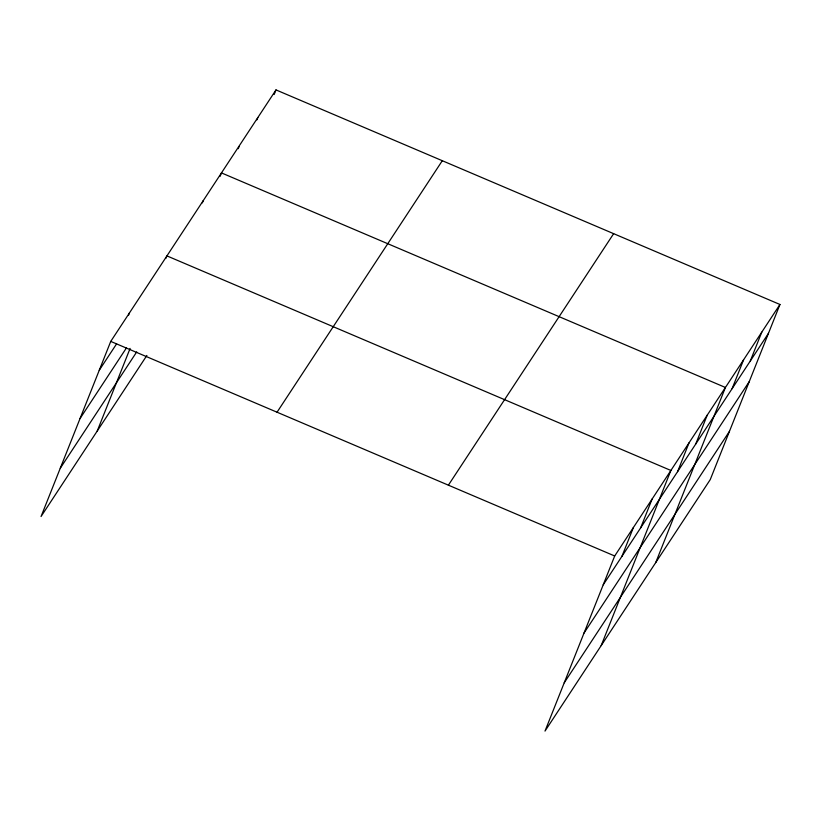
<?xml version="1.0" encoding="UTF-8"?>
<svg xmlns="http://www.w3.org/2000/svg" width="821" height="821" viewBox="0 0 821 821"><rect width="100%" height="100%" fill="white"/><g stroke="black" fill="none" stroke-linecap="round" stroke-linejoin="round"><path stroke-width="1.23" d="M779.95 304.478L614.693 555.981L545 731.09L710.257 479.597L779.95 304.478L276 89.91L110.743 341.403L41.05 516.522L146.877 355.462M128.548 315.213L129.472 312.904M97.237 431.015L130.108 348.412M166.006 258.204L166.93 255.895L670.88 470.464L601.188 645.583M202.366 202.869L203.28 200.56M220.09 176.361L221.465 172.903L725.415 387.471L655.722 562.59M238.264 148.693L239.178 146.384M256.901 119.876L257.825 117.567M274.163 94.518L276 89.91M621.938 556.33L633.422 527.472M640.667 527.831L652.151 498.973M677.571 471.665L689.055 442.806M695.746 443.997L707.23 415.139M732.106 388.672L743.59 359.814M750.291 361.004L761.775 332.146M99.249 370.261L116.592 343.876M80.048 418.525L126.526 347.796M60.261 468.257L136.727 351.891M277.046 412.214L442.303 160.711M448.389 485.17L613.646 233.667M603.209 584.839L768.466 333.336M583.998 633.104L749.255 381.601M564.212 682.826L729.469 431.333M110.743 341.403L614.693 555.981"/></g></svg>
